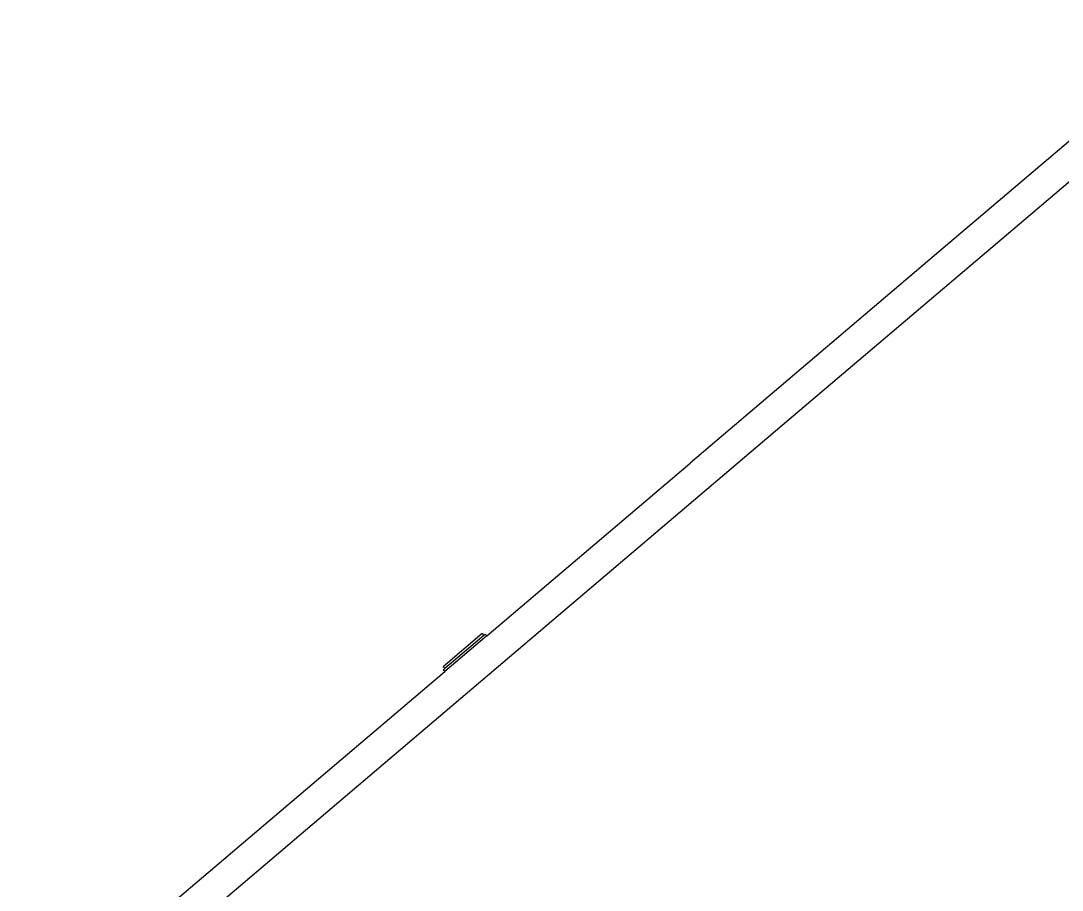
# Model space of a CAD drawing. Header units: millimetres. Extents: x 44692 to 659456, y -26273 to 96111.
# Drawn here: x 235205 to 237305, y -12510 to -10758 of the extents above; entities that cross this region are included whole.
import ezdxf

# ---------------------------------------------------------------- set-up
doc = ezdxf.new("R2010")
doc.units = ezdxf.units.MM
doc.header["$LTSCALE"] = 100
doc.layers.add('Transporte semielaborado', color=30, linetype='Continuous')

msp = doc.modelspace()

# ---------------------------------------------------------------- linework, layer by layer
at = {"layer": 'Transporte semielaborado'}
for p, q in [((237701.416, -10757.507), (237227.626, -11159.822)), ((237449.44, -10889.413), (237078.077, -11204.753)), ((237227.626, -11159.822), (236753.836, -11562.137)), ((237078.077, -11204.753), (236554.787, -11649.101)), ((237078.077, -11204.753), (237078.424, -11205.161)), ((236753.836, -11562.137), (236280.046, -11964.452)), ((236144.691, -11997.334), (236554.787, -11649.101)), ((236554.787, -11649.101), (236555.133, -11649.509)), ((236280.046, -11964.452), (235806.256, -12366.767)), ((236135.542, -11992.932), (236056.971, -12059.648)), ((236144.691, -11997.334), (236059.832, -12069.389)), ((236138.545, -11996.467), (236059.973, -12063.184)), ((236135.542, -11992.932), (236138.545, -11996.467)), ((236141.688, -11993.798), (236138.545, -11996.467)), ((236144.691, -11997.334), (236141.688, -11993.798)), ((235205.122, -12795.159), (236059.832, -12069.389)), ((236056.829, -12065.853), (236059.973, -12063.184)), ((236059.832, -12069.389), (236056.829, -12065.853)), ((236056.971, -12059.648), (236059.973, -12063.184)), ((235806.256, -12366.767), (235332.466, -12769.082))]:
    msp.add_line(p, q, dxfattribs=at)

doc.saveas('drawing.dxf')
